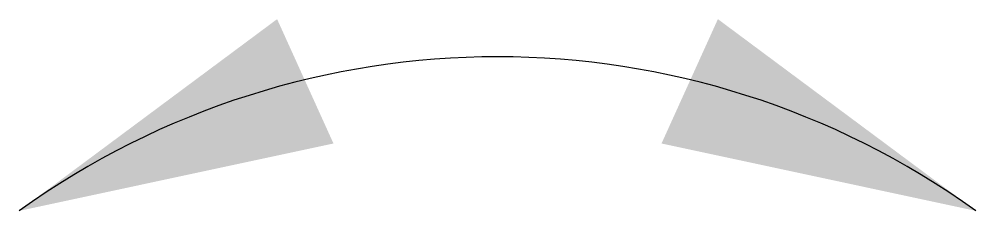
# Model space of a CAD drawing. Extents: x -1584.63 to -1575.88, y -879.59 to -877.84.
import ezdxf

# ---------------------------------------------------------------- set-up
doc = ezdxf.new("R2010")
doc.units = 0
doc.layers.add('SYMB_FIL', color=3, linetype='CONTINUOUS')

msp = doc.modelspace()

# ---------------------------------------------------------------- linework, layer by layer
at = {"layer": 'SYMB_FIL'}
msp.add_arc((-1580.2561, -885.683), 7.5, 54.28808, 125.71192, dxfattribs=at)
for points in [[(-1581.7572, -878.9763), (-1582.273, -877.8377), (-1584.6339, -879.5933)], [(-1578.755, -878.9763), (-1578.2392, -877.8377), (-1575.8783, -879.5933)]]:
    msp.add_solid(points, dxfattribs=at)

doc.saveas('drawing.dxf')
